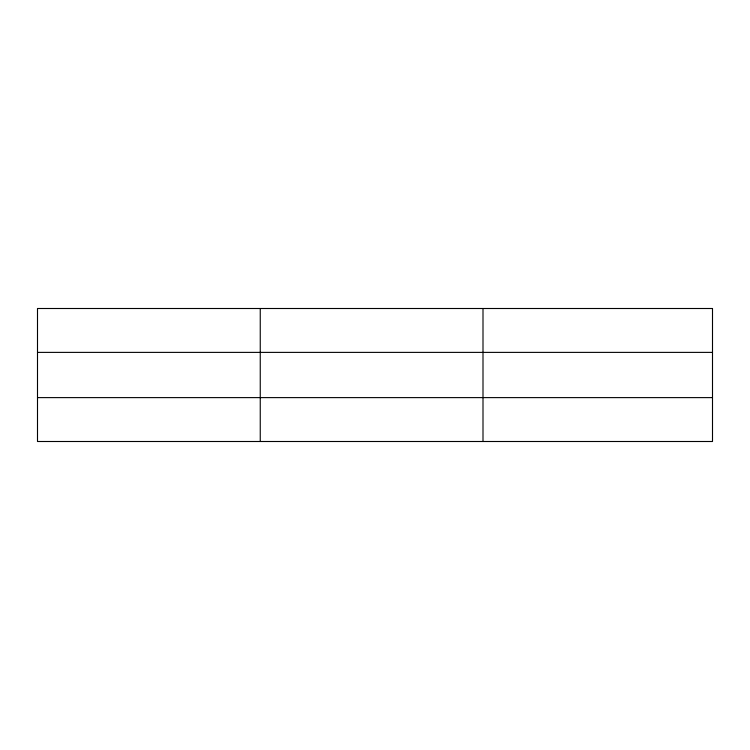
<?xml version="1.0" encoding="UTF-8"?>
<svg xmlns="http://www.w3.org/2000/svg" width="750" height="750" viewBox="0 0 750 750"><rect width="100%" height="100%" fill="white"/><g stroke="black" fill="none" stroke-linecap="round" stroke-linejoin="round"><path stroke-width="1.12" d="M260.25 308.503L260.25 441.497M483 308.503L483 441.497M37.5 352.387L712.5 352.387M37.5 397.613L712.5 397.613M712.5 308.503L712.5 441.497L37.5 441.497L37.5 308.503L712.5 308.503"/></g></svg>
